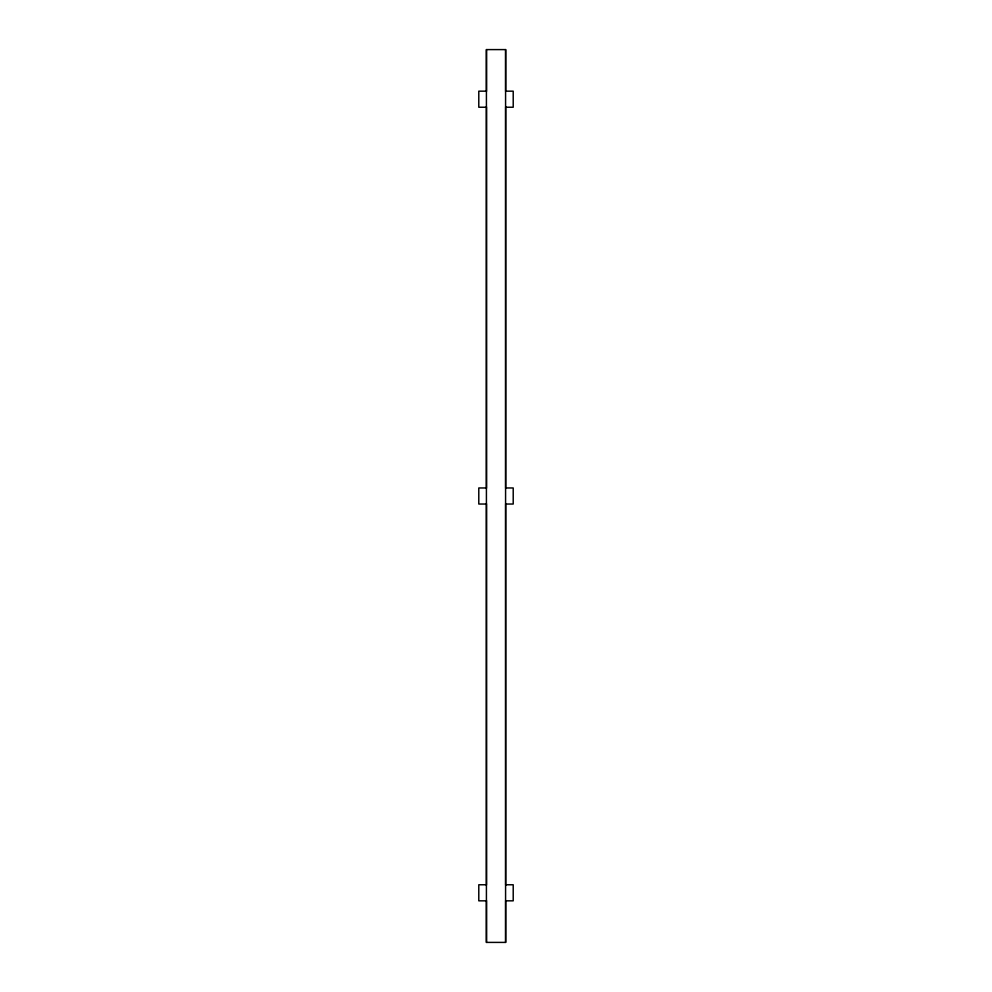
<?xml version="1.0" encoding="UTF-8"?>
<svg xmlns="http://www.w3.org/2000/svg" width="992" height="992" viewBox="0 0 992 992"><rect width="100%" height="100%" fill="white"/><g stroke="black" fill="none" stroke-linecap="round" stroke-linejoin="round"><path stroke-width="1.49" d="M505.66 91.45L505.66 49.6L486.415 49.6L486.415 942.4L505.66 942.4L505.66 900.55M486.192 91.165L478.789 91.165L478.789 107.235L486.192 107.235M505.808 91.165L513.211 91.165L513.211 107.235L505.808 107.235M486.192 487.965L478.789 487.965L478.789 504.035L486.192 504.035M505.808 487.965L513.211 487.965L513.211 504.035L505.808 504.035M486.192 884.765L478.789 884.765L478.789 900.835L486.192 900.835M505.808 884.765L513.211 884.765L513.211 900.835L505.808 900.835M505.66 106.95L505.66 488.25M505.66 503.75L505.66 885.05M505.585 49.6L505.585 942.4M486.489 49.6L486.489 91.45M486.489 106.95L486.489 488.25M486.489 503.75L486.489 885.05M486.489 900.55L486.489 942.4"/></g></svg>
